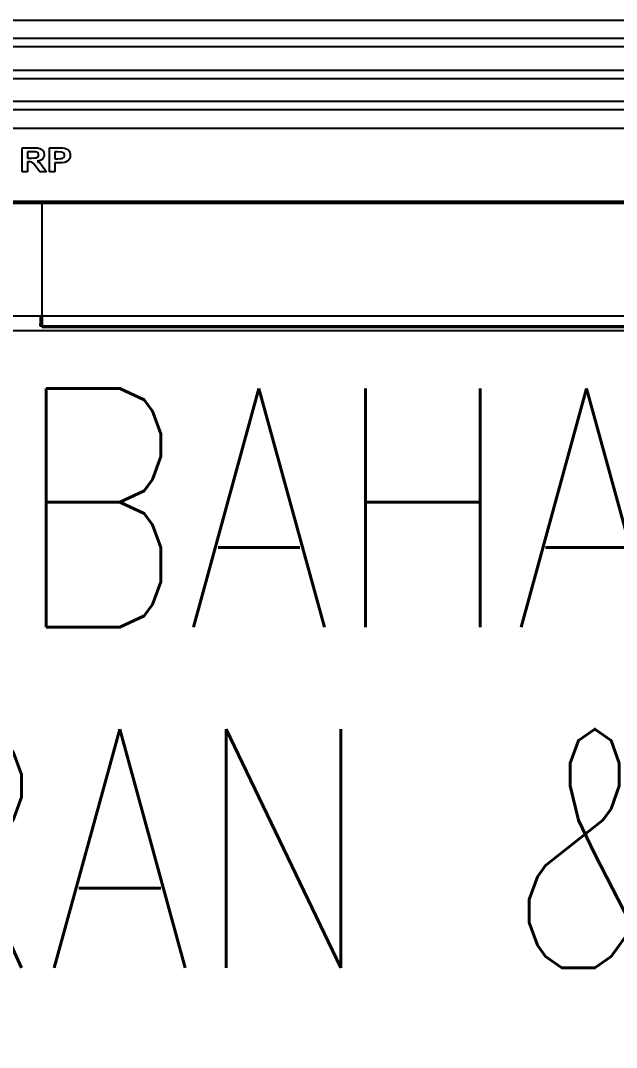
# Model space of a CAD drawing. Header units: inches. Extents: x -106706990 to 300603, y -86718466 to 1728185.
# Drawn here: x 135278 to 135902, y 48857 to 49932 of the extents above; entities that cross this region are included whole.
import ezdxf
from ezdxf.enums import TextEntityAlignment as Align

# ---------------------------------------------------------------- set-up
doc = ezdxf.new("R2010")
doc.units = ezdxf.units.IN
doc.header["$MEASUREMENT"] = 0
doc.layers.add('A-ROOMSYM', color=3, linetype='Continuous')
doc.layers.add('Edges', color=7, linetype='Continuous')
doc.styles.add('style1', font='romans.shx', dxfattribs={"height": 750})

# ---------------------------------------------------------------- blocks, each defined once
blk = doc.blocks.new('air con')
at = {"layer": 'Edges'}
for p, q in [((152.402, 26.117), (71.402, 26.117)), ((152.402, 25.469), (71.402, 25.469)), ((152.402, 25.162), (71.402, 25.162)), ((152.402, 24.304), (71.402, 24.304)), ((152.402, 24.002), (71.402, 24.002)), ((152.402, 23.184), (71.402, 23.184)), ((152.402, 22.883), (71.402, 22.883)), ((152.402, 22.213), (71.402, 22.213)), ((76.199, 20.639), (76.199, 21.51)), ((76.199, 21.51), (76.616, 21.51)), ((76.552, 21.362), (76.397, 21.362)), ((76.397, 21.362), (76.397, 21.141)), ((76.697, 21.359), (76.552, 21.362)), ((76.616, 21.51), (76.752, 21.504)), ((76.74, 21.347), (76.697, 21.359)), ((76.772, 21.325), (76.74, 21.347)), ((76.752, 21.504), (76.845, 21.486)), ((76.754, 21.167), (76.778, 21.189)), ((76.791, 21.294), (76.772, 21.325)), ((76.778, 21.189), (76.793, 21.218)), ((76.798, 21.254), (76.791, 21.294)), ((76.793, 21.218), (76.798, 21.254)), ((76.845, 21.486), (76.91, 21.454)), ((76.91, 21.454), (76.96, 21.403)), ((76.96, 21.403), (76.992, 21.338)), ((76.999, 21.219), (76.986, 21.176)), ((76.992, 21.338), (77.003, 21.266)), ((77.003, 21.266), (76.999, 21.219)), ((77.19, 20.639), (77.19, 21.51)), ((77.19, 21.51), (77.508, 21.51)), ((77.388, 21.362), (77.388, 21.115)), ((77.484, 21.362), (77.388, 21.362)), ((77.627, 21.356), (77.484, 21.362)), ((77.508, 21.51), (77.658, 21.506)), ((77.671, 21.343), (77.627, 21.356)), ((77.658, 21.506), (77.744, 21.497)), ((77.707, 21.318), (77.671, 21.343)), ((77.731, 21.283), (77.707, 21.318)), ((77.716, 21.172), (77.733, 21.203)), ((77.738, 21.239), (77.731, 21.283)), ((77.733, 21.203), (77.738, 21.239)), ((77.744, 21.497), (77.822, 21.465)), ((77.822, 21.465), (77.886, 21.411)), ((77.886, 21.411), (77.911, 21.376)), ((77.911, 21.376), (77.929, 21.336)), ((77.929, 21.336), (77.939, 21.291)), ((77.943, 21.242), (77.935, 21.168)), ((77.939, 21.291), (77.943, 21.242)), ((76.397, 21.141), (76.544, 21.141)), ((76.437, 21.002), (76.397, 21.002)), ((76.397, 21.002), (76.397, 20.639)), ((76.496, 21), (76.437, 21.002)), ((76.537, 20.993), (76.496, 21)), ((76.568, 20.979), (76.537, 20.993)), ((76.544, 21.141), (76.66, 21.144)), ((76.597, 20.956), (76.568, 20.979)), ((76.702, 20.828), (76.597, 20.956)), ((76.66, 21.144), (76.722, 21.152)), ((76.845, 20.639), (76.702, 20.828)), ((76.722, 21.152), (76.754, 21.167)), ((76.804, 21.034), (76.743, 21.023)), ((76.743, 21.023), (76.802, 20.988)), ((76.802, 20.988), (76.849, 20.95)), ((76.856, 21.052), (76.804, 21.034)), ((76.849, 20.95), (76.899, 20.895)), ((76.901, 21.075), (76.856, 21.052)), ((76.899, 20.895), (76.962, 20.809)), ((76.938, 21.104), (76.901, 21.075)), ((76.966, 21.138), (76.938, 21.104)), ((76.986, 21.176), (76.966, 21.138)), ((77.388, 21.115), (77.497, 21.115)), ((77.518, 20.967), (77.388, 20.967)), ((77.388, 20.967), (77.388, 20.639)), ((77.497, 21.115), (77.595, 21.119)), ((77.637, 20.97), (77.518, 20.967)), ((77.595, 21.119), (77.654, 21.129)), ((77.724, 20.98), (77.637, 20.97)), ((77.654, 21.129), (77.689, 21.146)), ((77.689, 21.146), (77.716, 21.172)), ((77.776, 20.995), (77.724, 20.98)), ((77.827, 21.021), (77.776, 20.995)), ((77.873, 21.058), (77.827, 21.021)), ((77.91, 21.107), (77.873, 21.058)), ((77.935, 21.168), (77.91, 21.107)), ((76.397, 20.639), (76.199, 20.639)), ((77.082, 20.639), (76.845, 20.639)), ((76.962, 20.809), (77.082, 20.639)), ((77.388, 20.639), (77.19, 20.639)), ((152.402, 19.568), (71.402, 19.568)), ((152.402, 19.493), (71.402, 19.493)), ((76.921, 15.42), (76.921, 19.493)), ((76.921, 18.47), (76.921, 18.812)), ((76.921, 18.133), (76.921, 18.47)), ((76.921, 17.803), (76.921, 18.133)), ((76.921, 17.48), (76.921, 17.803)), ((76.921, 17.163), (76.921, 17.48)), ((76.921, 16.853), (76.921, 17.163)), ((76.921, 16.551), (76.921, 16.853)), ((76.921, 16.256), (76.921, 16.551)), ((76.921, 15.969), (76.921, 16.256)), ((76.921, 15.69), (76.921, 15.969)), ((76.921, 15.42), (76.921, 15.69)), ((76.855, 15.42), (71.402, 15.42)), ((76.921, 15.42), (76.855, 15.42)), ((76.855, 15.42), (76.855, 15.142)), ((76.921, 15.42), (76.921, 15.142)), ((146.421, 15.42), (76.921, 15.42)), ((71.402, 14.898), (152.402, 14.898)), ((76.921, 15.142), (76.855, 15.142)), ((76.855, 15.051), (76.855, 15.142)), ((76.921, 15.051), (76.855, 15.051)), ((76.921, 15.142), (76.921, 15.051)), ((146.421, 15.051), (76.921, 15.051)), ((76.921, 15.051), (76.921, 15.012)), ((146.421, 15.012), (76.921, 15.012))]:
    blk.add_line(p, q, dxfattribs=at)

msp = doc.modelspace()

# ---------------------------------------------------------------- block references
at = {"xscale": 28.92590521224616, "yscale": 28.92590521224616, "zscale": 28.92590521224616}
msp.add_blockref('air con', (133075.5, 49176.5), dxfattribs=at)

# ---------------------------------------------------------------- texts
at = {"layer": 'A-ROOMSYM', "color": 8, "style": 'style1', "width": 0.8}
for s, p in [('( BAHAGIAN ', (135844.7, 49296.8)), ('PENTADBIRAN & KEWANGAN )', (135844.7, 48940.1))]:
    msp.add_text(s, height=250, dxfattribs=at).set_placement(p, align=Align.CENTER)

doc.saveas('drawing.dxf')
